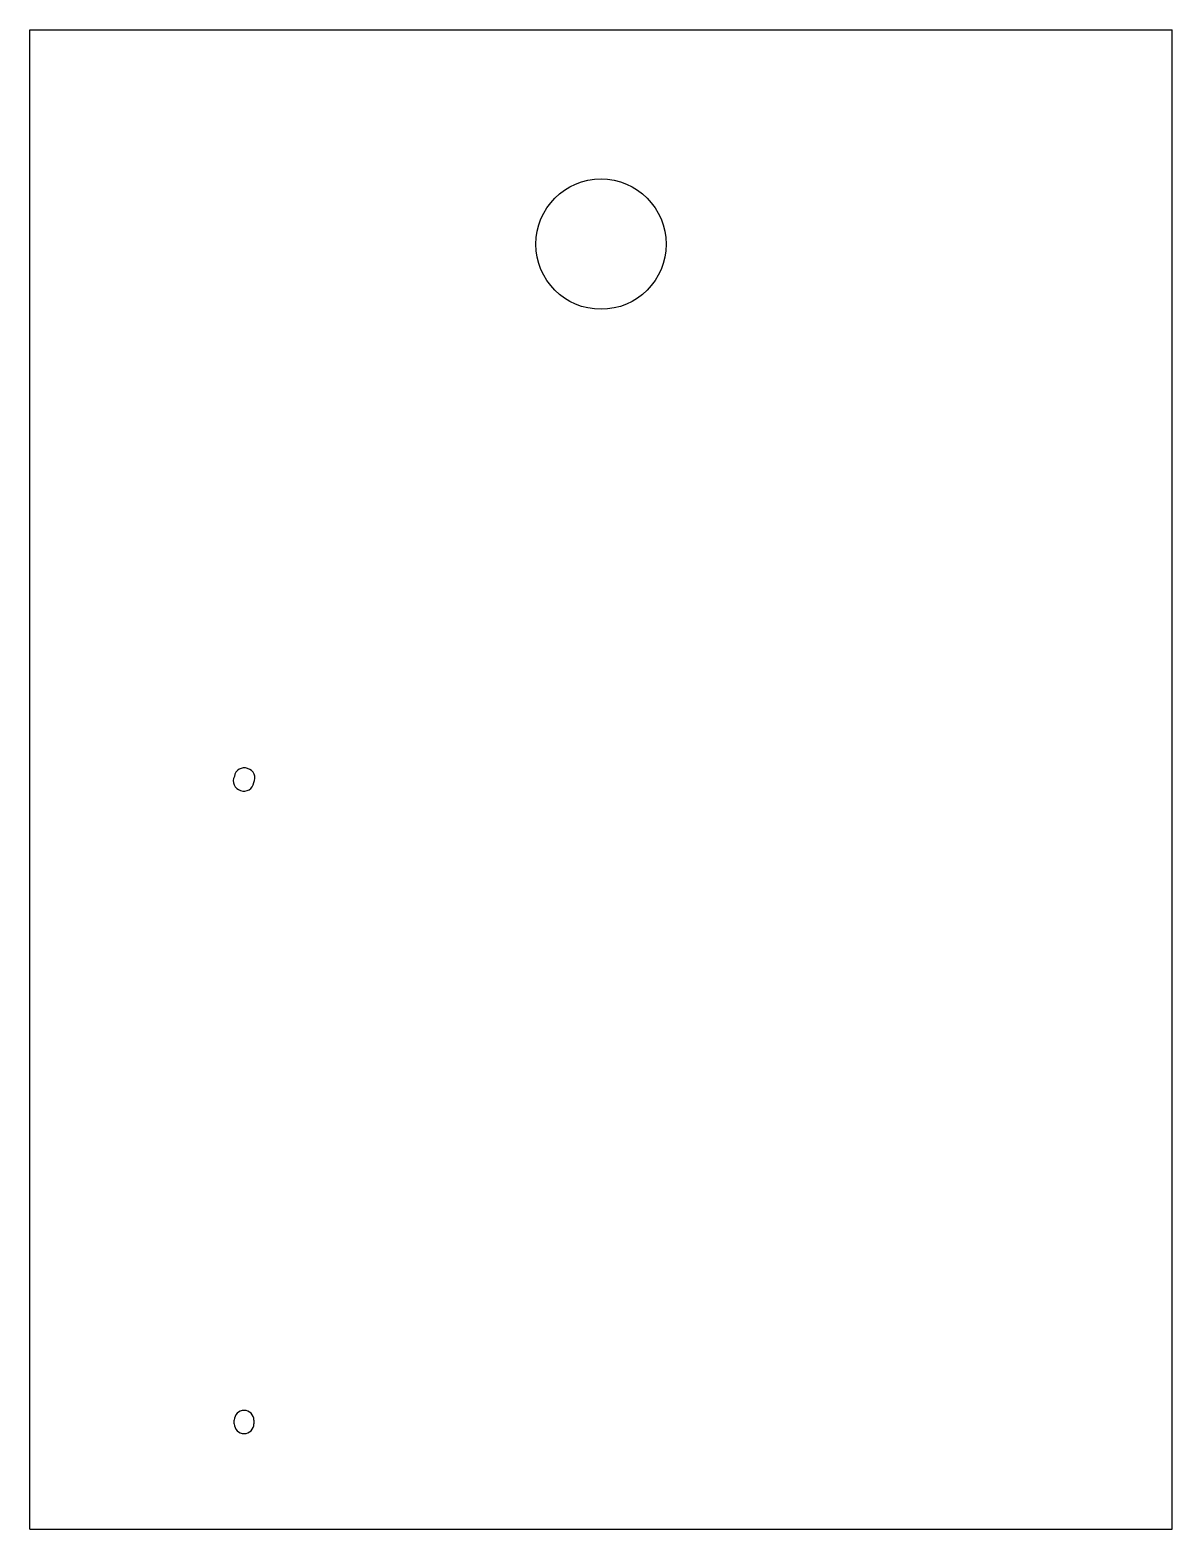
# Model space of a CAD drawing. Header units: millimetres. Extents: x -120 to 520, y -420 to 420.
import ezdxf

# ---------------------------------------------------------------- set-up
doc = ezdxf.new("R2010")
doc.units = ezdxf.units.MM

msp = doc.modelspace()

# ---------------------------------------------------------------- linework, layer by layer
for p, q in [((-120, -420), (-120, 420)), ((-120, 420), (520, 420)), ((520, -420), (520, 420)), ((-5.5, -361), (-5.5, -359)), ((5.5, -359), (5.5, -361)), ((-120, -420), (520, -420))]:
    msp.add_line(p, q)
msp.add_circle((200, 300), 36.5)
for centre, start, end in [((-0.59, -0.81), 152.11895, 255.28797), ((0, 1), 428.87438, 532.04339), ((0.59, 0.81), 332.11895, 435.28797), ((0, -1), 248.87438, 352.04339), ((0, -359), 0, 180), ((0, -361), 180, 360)]:
    msp.add_arc(centre, 5.5, start, end)

doc.saveas('drawing.dxf')
